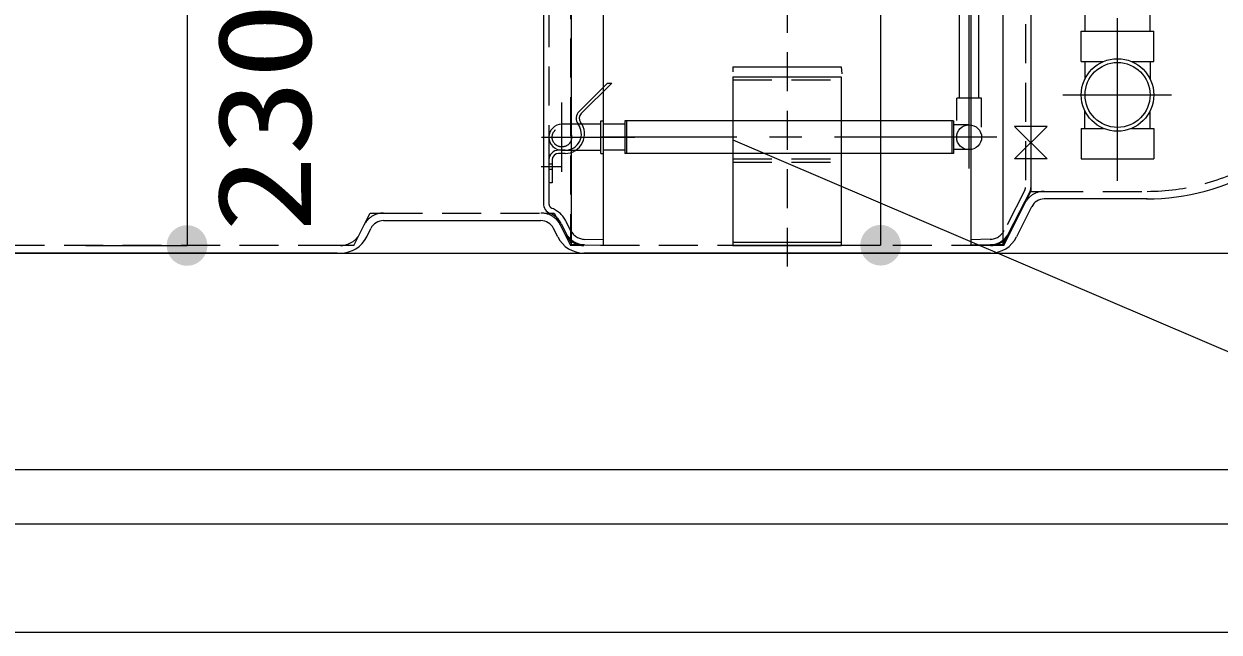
# Model space of a CAD drawing. Units: millimetres, scale not verified. Extents: x -23133 to 8910, y -6308 to 6308.
# Drawn here: x -4761 to -3657, y -4009 to -3447 of the extents above; entities that cross this region are included whole.
import ezdxf
from ezdxf.enums import TextEntityAlignment as Align

# ---------------------------------------------------------------- set-up
doc = ezdxf.new("R2010")
doc.units = ezdxf.units.MM
doc.header["$LTSCALE"] = 30
for name, pattern in [('CHAIN1', [8, 5, -1, 1, -1]), ('DASHED1', [1.8, 1.2, -0.6]), ('DOUBLE_CHAIN1', [8.8, 5, -1, 0.6, -0.6, 0.6, -1])]:
    doc.linetypes.add(name, pattern=pattern)
for name, color, linetype, lineweight in [('0-1_空気管', 3, 'Continuous', 25), ('0-3_躯体', 3, 'Continuous', 25), ('0-5_機器', 2, 'Continuous', 25), ('0-6_文字', 3, 'Continuous', 25), ('0-8_補助線', 3, 'Continuous', 25), ('0-D_07', 3, 'Continuous', 25), ('1-5_00クル-フ-6寸法', 132, 'Continuous', 25)]:
    doc.layers.add(name, color=color, linetype=linetype, lineweight=lineweight)
doc.styles.add('ＭＳ ゴシック', font='')
doc.styles.get('ＭＳ ゴシック').set_extended_font_data('MS Gothic')

msp = doc.modelspace()

# ---------------------------------------------------------------- linework, layer by layer
at = {"layer": '0-1_空気管', "linetype": 'DASHED1'}
for p, q in [((-3836.15, -1881.67), (-3836.15, -3598.52)), ((-4276.15, -1920.67), (-4276.15, -3613.1)), ((-4256.15, -2758.93), (-4256.15, -3647.65)), ((-3831.15, -2758.93), (-3831.15, -3601.93)), ((-3836.7, -3600.8), (-3855.81, -3638.09)), ((-3818.79, -3601.93), (-3723.71, -3601.93)), ((-3850.62, -3640.87), (-3836.68, -3612.98)), ((-4428.79, -3621.93), (-4280.27, -3621.93)), ((-4256.07, -3637.96), (-4260.22, -3629.65)), ((-4450.62, -3640.87), (-4446.68, -3632.99)), ((-4265.62, -3632.99), (-4261.68, -3640.87)), ((-4471.74, -3651.93), (-4823.79, -3651.93)), ((-3868.51, -3651.93), (-4243.79, -3651.93)), ((-4226.15, -3646.69), (-4243.05, -3646.25)), ((-3868.76, -3646.24), (-3886.15, -3646.7))]:
    msp.add_line(p, q, dxfattribs=at)
at = {"layer": '0-1_空気管'}
for p, q in [((-3831.15, -1881.67), (-3831.15, -3600.93)), ((-4226.15, -1909.49), (-4226.15, -3651.69)), ((-4281.15, -1920.67), (-4281.15, -3613.1)), ((-4255.18, -3646.85), (-4255.18, -2201.93)), ((-3856.77, -3650.93), (-3856.77, -2197.58)), ((-3846.15, -3571.93), (-3816.15, -3541.93)), ((-3816.15, -3571.93), (-3846.15, -3571.93)), ((-3851.36, -3640.37), (-3831.15, -3600.93)), ((-3830.42, -3616.11), (-3844.36, -3644)), ((-3723.71, -3608.93), (-3818.79, -3608.93)), ((-4428.79, -3628.93), (-4283.51, -3628.93)), ((-4444.36, -3644), (-4440.42, -3636.11)), ((-4267.94, -3644), (-4271.89, -3636.11)), ((-4264.7, -3631.88), (-4260.54, -3640.19)), ((-4243.18, -3651.24), (-4225.99, -3651.69)), ((-3868.63, -3651.24), (-3886.15, -3651.7)), ((-4471.74, -3658.93), (-4823.79, -3658.93)), ((-3868.51, -3658.93), (-4243.79, -3658.93))]:
    msp.add_line(p, q, dxfattribs=at)
at = {"layer": '0-1_空気管', "linetype": 'DOUBLE_CHAIN1'}
for p, q in [((-4446.68, -3632.99), (-4441.15, -3621.93)), ((-4441.15, -3621.93), (-4428.79, -3621.93)), ((-4280.27, -3621.93), (-4271.15, -3621.93)), ((-4271.15, -3621.93), (-4265.62, -3632.99)), ((-4456.15, -3651.93), (-4450.62, -3640.87)), ((-4261.68, -3640.87), (-4256.15, -3651.93)), ((-3856.77, -3650.93), (-3851.36, -3640.37)), ((-3856.15, -3651.93), (-3850.62, -3640.87)), ((-4456.15, -3651.93), (-4471.74, -3651.93)), ((-4246.58, -3651.93), (-4256.15, -3651.93)), ((-4243.18, -3651.24), (-4255.18, -3650.93)), ((-3856.77, -3650.93), (-3868.63, -3651.24)), ((-3856.15, -3651.93), (-3868.51, -3651.93))]:
    msp.add_line(p, q, dxfattribs=at)
at = {"layer": '0-1_空気管'}
for points in [[(-3886.15, -3651.7), (-3886.15, -1870.49), (-3840.89, -1871.67)], [(-3816.15, -3541.93), (-3846.15, -3541.93), (-3816.15, -3571.93)]]:
    msp.add_lwpolyline(points, dxfattribs=at)
at = {"layer": '0-1_空気管', "linetype": 'DOUBLE_CHAIN1'}
for points in [[(-3836.68, -3612.98), (-3831.15, -3601.93), (-3818.79, -3601.93)], [(-4260.54, -3640.19), (-4255.18, -3650.93), (-4255.18, -3646.85)]]:
    msp.add_lwpolyline(points, dxfattribs=at)
at = {"layer": '0-1_空気管'}
for centre, radius, start, end in [((-3724.29, -3402.93), 206, 270, 330.331), ((-3841.15, -3598.52), 10, 332.871, 0), ((-4271.15, -3613.1), 10, 180, 247.595), ((-3818.79, -3621.93), 13, 90, 153.435), ((-4428.79, -3641.93), 13, 90, 153.435), ((-4283.51, -3641.93), 13, 26.565, 90), ((-4282.59, -3640.83), 20, 26.565, 67.595), ((-4242.65, -3631.25), 20, 206.565, 268.5), ((-3869.16, -3631.25), 20, 271.5, 332.871), ((-4468.51, -3631.93), 27, 270, 333.435), ((-4243.79, -3631.93), 27, 206.565, 270), ((-3868.51, -3631.93), 27, 270, 333.435)]:
    msp.add_arc(centre, radius, start, end, dxfattribs=at)
at = {"layer": '0-1_空気管', "linetype": 'DASHED1'}
for centre, radius, start, end in [((-3723.71, -3401.93), 200, 270, 330), ((-3841.15, -3598.52), 5, 332.871, 0), ((-3818.79, -3621.93), 20, 90, 153.435), ((-4271.15, -3613.1), 5, 180, 247.595), ((-4282.59, -3640.83), 25, 26.565, 67.595), ((-4428.79, -3641.93), 20, 90, 153.435), ((-4283.51, -3641.93), 20, 26.565, 90), ((-4468.51, -3631.93), 20, 270, 333.435), ((-4243.79, -3631.93), 20, 206.565, 270), ((-4242.65, -3631.25), 15, 206.565, 268.5), ((-3869.16, -3631.25), 15, 271.5, 332.871), ((-3868.51, -3631.93), 20, 270, 333.435)]:
    msp.add_arc(centre, radius, start, end, dxfattribs=at)
at = {"layer": '0-3_躯体', "linetype": 'CHAIN1'}
for p, q in [((-3888.15, -3580.91), (-3888.15, -1882.43)), ((-3751.15, -3592.12), (-3751.15, -1950.25)), ((-4264.15, -3583.93), (-4264.15, -3519.93)), ((-3801.51, -3512.93), (-3701.34, -3512.93)), ((-4283.13, -3551.93), (-4228.15, -3551.93)), ((-3862.54, -3551.93), (-4228.15, -3551.93))]:
    msp.add_line(p, q, dxfattribs=at)
at = {"layer": '0-3_躯体'}
for p, q in [((-3781.15, -3453.93), (-3781.15, -2171.93)), ((-3721.15, -3453.93), (-3721.15, -2171.93)), ((-3897.15, -3515.93), (-3897.15, -2231.93)), ((-3879.15, -3515.93), (-3879.15, -2231.93)), ((-3784.65, -3453.93), (-3781.32, -3453.93)), ((-3784.65, -3482.02), (-3784.65, -3453.93)), ((-3781.15, -3453.93), (-3717.65, -3453.93)), ((-3784.65, -3482.02), (-3764.09, -3482.02)), ((-3781.32, -3482.02), (-3781.32, -3498.37)), ((-3721.15, -3482.02), (-3721.15, -3498.02)), ((-3876.65, -3515.93), (-3899.65, -3515.93)), ((-3899.65, -3536.39), (-3899.65, -3515.93)), ((-3876.65, -3542.51), (-3876.65, -3515.93)), ((-3781.32, -3543.83), (-3781.32, -3527.49)), ((-3721.15, -3543.83), (-3721.15, -3527.84)), ((-4228.15, -3539.93), (-4264.15, -3539.93)), ((-3902.65, -3536.93), (-4204.15, -3536.93)), ((-3904.15, -3536.93), (-3904.15, -3566.93)), ((-3902.65, -3536.93), (-3902.65, -3566.93)), ((-3888.15, -3540.43), (-3902.65, -3540.43)), ((-3784.65, -3543.83), (-3784.65, -3571.93)), ((-3784.65, -3543.83), (-3764.09, -3543.83)), ((-4264.15, -3563.93), (-4228.15, -3563.93)), ((-3888.15, -3563.43), (-3902.65, -3563.43)), ((-3902.65, -3566.93), (-4205.65, -3566.93)), ((-3784.65, -3571.93), (-3781.32, -3571.93)), ((-3781.15, -3571.93), (-3717.65, -3571.93))]:
    msp.add_line(p, q, dxfattribs=at)
for points in [[(-3738.22, -3482.02), (-3717.65, -3482.02), (-3717.65, -3453.93)], [(-3738.22, -3543.83), (-3717.65, -3543.83), (-3717.65, -3571.93)]]:
    msp.add_lwpolyline(points, dxfattribs=at)
for centre, radius in [((-3751.15, -3512.93), 33.5), ((-3751.15, -3512.93), 30), ((-3888.15, -3551.93), 11.5)]:
    msp.add_circle(centre, radius, dxfattribs=at)
at = {"layer": '0-3_躯体', "linetype": 'DASHED1'}
msp.add_circle((-4264.15, -3551.93), 9, dxfattribs=at)
at = {"layer": '0-3_躯体'}
msp.add_arc((-4264.15, -3551.93), 12, 90, 270, dxfattribs=at)
at = {"layer": '0-5_機器', "color": 3}
for p, q in [((-4222.15, -3501.93), (-4248.34, -3528.12)), ((-4228.15, -3566.93), (-4228.15, -3536.93)), ((-4206.15, -3539.93), (-4226.15, -3539.93)), ((-4204.15, -3536.93), (-4206.15, -3536.93)), ((-4206.15, -3536.93), (-4206.15, -3566.93)), ((-4204.15, -3566.93), (-4204.15, -3536.93)), ((-4261.15, -3563.93), (-4267.15, -3563.93)), ((-4206.15, -3563.93), (-4226.15, -3563.93)), ((-4276.15, -3572.93), (-4276.15, -3593.93)), ((-4273.15, -3572.93), (-4273.15, -3593.93)), ((-4261.15, -3566.93), (-4267.15, -3566.93)), ((-4228.15, -3566.93), (-4226.15, -3566.93)), ((-4204.15, -3566.93), (-4206.15, -3566.93)), ((-4273.15, -3593.93), (-4276.15, -3593.93))]:
    msp.add_line(p, q, dxfattribs=at)
at = {"layer": '0-5_機器', "color": 3, "linetype": 'CHAIN1'}
for p, q in [((-4235.55, -3551.93), (-4196.75, -3551.93)), ((-4283.25, -3578.93), (-4264.45, -3578.93))]:
    msp.add_line(p, q, dxfattribs=at)
at = {"layer": '0-5_機器', "color": 3, "linetype": 'DASHED1'}
for p, q in [((-4276.15, -3576.43), (-4273.15, -3576.43)), ((-4276.15, -3581.43), (-4273.15, -3581.43))]:
    msp.add_line(p, q, dxfattribs=at)
at = {"layer": '0-5_機器'}
for p, q in [((-6041.15, -3858.93), (-3141.15, -3858.93)), ((-6041.15, -3908.93), (-3141.15, -3908.93)), ((-6041.15, -4008.93), (-3141.15, -4008.93))]:
    msp.add_line(p, q, dxfattribs=at)
at = {"layer": '0-5_機器', "color": 3}
for points in [[(-4222.15, -3501.93), (-4218.15, -3501.93), (-4246.33, -3530.11)], [(-4228.15, -3536.93), (-4226.15, -3536.93), (-4226.15, -3566.93)]]:
    msp.add_lwpolyline(points, dxfattribs=at)
at = {"layer": '0-5_機器'}
msp.add_lwpolyline([(-5991.15, -3658.93), (-3191.15, -3658.93), (-3191.15, -3858.93)], dxfattribs=at)
at = {"layer": '0-5_機器', "color": 3}
for centre, radius, start, end in [((-4241.98, -3534.49), 9, 135, 216.993), ((-4242.08, -3534.35), 6, 135, 217.406), ((-4261.15, -3548.93), 18, 270, 37.406), ((-4261.15, -3548.93), 15, 270, 36.993), ((-4267.15, -3572.93), 9, 90, 180), ((-4267.15, -3572.93), 6, 90, 180)]:
    msp.add_arc(centre, radius, start, end, dxfattribs=at)
at = {"layer": '0-6_文字'}
msp.add_line((-4106.4, -3554.25), (-3064.03, -4000.1), dxfattribs=at)
at = {"layer": '0-8_補助線', "linetype": 'DOUBLE_CHAIN1'}
for p, q in [((-4106.17, -3486.93), (-4106.17, -3491.57)), ((-4106.17, -3486.93), (-4006.17, -3486.93)), ((-4006.17, -3486.93), (-4005.77, -3493.55))]:
    msp.add_line(p, q, dxfattribs=at)
at = {"layer": '0-8_補助線'}
for p, q in [((-4106.17, -3496.04), (-4006.17, -3496.04)), ((-4106.17, -3496.04), (-4106.17, -3651.93)), ((-4006.17, -3496.04), (-4006.17, -3651.93)), ((-4106.17, -3648.93), (-4006.17, -3648.93)), ((-4106.17, -3651.93), (-4006.17, -3651.93))]:
    msp.add_line(p, q, dxfattribs=at)
at = {"layer": '0-8_補助線', "linetype": 'DASHED1'}
for p, q in [((-4106.17, -3499.04), (-4006.17, -3499.04)), ((-4106.17, -3571.93), (-4006.17, -3571.93)), ((-4106.17, -3574.93), (-4006.17, -3574.93))]:
    msp.add_line(p, q, dxfattribs=at)
at = {"layer": '0-D_07', "linetype": 'DASHED1'}
msp.add_line((-4056.15, -1421.48), (-4056.15, -3688.95), dxfattribs=at)
at = {"layer": '1-5_00クル-フ-6寸法', "color": 4}
for p, q in [((-3969.87, -2201.93), (-3969.87, -3651.69)), ((-4610.25, -3421.93), (-4610.25, -3651.93)), ((-4703.79, -3651.93), (-4610.25, -3651.93)), ((-4089.87, -3651.69), (-3969.87, -3651.69))]:
    msp.add_line(p, q, dxfattribs=at)
at = {"layer": '1-5_00クル-フ-6寸法'}
for points in [[(-4610.25, -3651.93), (-4626.08, -3641.88), (-4624.69, -3639.98)], [(-4610.25, -3651.93), (-4624.69, -3639.98), (-4623.08, -3638.26)], [(-4610.25, -3651.93), (-4623.08, -3638.26), (-4621.27, -3636.76)], [(-4610.25, -3651.93), (-4621.27, -3636.76), (-4619.28, -3635.5)], [(-4610.25, -3651.93), (-4619.28, -3635.5), (-4617.15, -3634.5)], [(-4610.25, -3651.93), (-4617.15, -3634.5), (-4614.91, -3633.77)], [(-4610.25, -3651.93), (-4614.91, -3633.77), (-4612.6, -3633.33)], [(-4610.25, -3651.93), (-4612.6, -3633.33), (-4610.25, -3633.18)], [(-4610.25, -3651.93), (-4610.25, -3633.18), (-4607.9, -3633.33)], [(-4610.25, -3651.93), (-4607.9, -3633.33), (-4605.58, -3633.77)], [(-4610.25, -3651.93), (-4605.58, -3633.77), (-4603.34, -3634.5)], [(-4610.25, -3651.93), (-4603.34, -3634.5), (-4601.21, -3635.5)], [(-4610.25, -3651.93), (-4601.21, -3635.5), (-4599.22, -3636.76)], [(-4610.25, -3651.93), (-4599.22, -3636.76), (-4597.41, -3638.26)], [(-4610.25, -3651.93), (-4597.41, -3638.26), (-4595.8, -3639.98)], [(-4610.25, -3651.93), (-4595.8, -3639.98), (-4594.41, -3641.88)], [(-3969.87, -3651.69), (-3985.7, -3641.64), (-3984.32, -3639.74)], [(-3969.87, -3651.69), (-3984.32, -3639.74), (-3982.7, -3638.02)], [(-3969.87, -3651.69), (-3982.7, -3638.02), (-3980.89, -3636.52)], [(-3969.87, -3651.69), (-3980.89, -3636.52), (-3978.9, -3635.26)], [(-3969.87, -3651.69), (-3978.9, -3635.26), (-3976.77, -3634.25)], [(-3969.87, -3651.69), (-3976.77, -3634.25), (-3974.53, -3633.53)], [(-3969.87, -3651.69), (-3974.53, -3633.53), (-3972.22, -3633.08)], [(-3969.87, -3651.69), (-3972.22, -3633.08), (-3969.87, -3632.94)], [(-3969.87, -3651.69), (-3969.87, -3632.94), (-3967.52, -3633.08)], [(-3969.87, -3651.69), (-3967.52, -3633.08), (-3965.21, -3633.53)], [(-3969.87, -3651.69), (-3965.21, -3633.53), (-3962.97, -3634.25)], [(-3969.87, -3651.69), (-3962.97, -3634.25), (-3960.84, -3635.26)], [(-3969.87, -3651.69), (-3960.84, -3635.26), (-3958.85, -3636.52)], [(-3969.87, -3651.69), (-3958.85, -3636.52), (-3957.03, -3638.02)], [(-3969.87, -3651.69), (-3957.03, -3638.02), (-3955.42, -3639.74)], [(-3969.87, -3651.69), (-3955.42, -3639.74), (-3954.04, -3641.64)], [(-4610.25, -3651.93), (-4628.96, -3650.75), (-4628.66, -3648.42)], [(-4610.25, -3651.93), (-4628.96, -3653.11), (-4628.96, -3650.75)], [(-4610.25, -3651.93), (-4628.66, -3655.44), (-4628.96, -3653.11)], [(-4610.25, -3651.93), (-4628.66, -3648.42), (-4628.08, -3646.14)], [(-4610.25, -3651.93), (-4628.08, -3657.72), (-4628.66, -3655.44)], [(-4610.25, -3651.93), (-4628.08, -3646.14), (-4627.21, -3643.95)], [(-4610.25, -3651.93), (-4627.21, -3659.91), (-4628.08, -3657.72)], [(-4610.25, -3651.93), (-4627.21, -3643.95), (-4626.08, -3641.88)], [(-4610.25, -3651.93), (-4626.08, -3661.98), (-4627.21, -3659.91)], [(-4610.25, -3651.93), (-4624.69, -3663.88), (-4626.08, -3661.98)], [(-4610.25, -3651.93), (-4623.08, -3665.6), (-4624.69, -3663.88)], [(-4610.25, -3651.93), (-4621.27, -3667.1), (-4623.08, -3665.6)], [(-4610.25, -3651.93), (-4619.28, -3668.36), (-4621.27, -3667.1)], [(-4610.25, -3651.93), (-4617.15, -3669.36), (-4619.28, -3668.36)], [(-4610.25, -3651.93), (-4614.91, -3670.09), (-4617.15, -3669.36)], [(-4610.25, -3651.93), (-4612.6, -3670.53), (-4614.91, -3670.09)], [(-4610.25, -3651.93), (-4610.25, -3670.68), (-4612.6, -3670.53)], [(-4610.25, -3651.93), (-4594.41, -3641.88), (-4593.28, -3643.95)], [(-4610.25, -3651.93), (-4593.28, -3643.95), (-4592.41, -3646.14)], [(-4610.25, -3651.93), (-4592.41, -3646.14), (-4591.83, -3648.42)], [(-4610.25, -3651.93), (-4591.83, -3648.42), (-4591.53, -3650.75)], [(-4610.25, -3651.93), (-4591.53, -3650.75), (-4591.53, -3653.11)], [(-4610.25, -3651.93), (-4607.9, -3670.53), (-4610.25, -3670.68)], [(-4610.25, -3651.93), (-4605.58, -3670.09), (-4607.9, -3670.53)], [(-4610.25, -3651.93), (-4603.34, -3669.36), (-4605.58, -3670.09)], [(-4610.25, -3651.93), (-4601.21, -3668.36), (-4603.34, -3669.36)], [(-4610.25, -3651.93), (-4599.22, -3667.1), (-4601.21, -3668.36)], [(-4610.25, -3651.93), (-4597.41, -3665.6), (-4599.22, -3667.1)], [(-4610.25, -3651.93), (-4595.8, -3663.88), (-4597.41, -3665.6)], [(-4610.25, -3651.93), (-4594.41, -3661.98), (-4595.8, -3663.88)], [(-4610.25, -3651.93), (-4593.28, -3659.91), (-4594.41, -3661.98)], [(-4610.25, -3651.93), (-4592.41, -3657.72), (-4593.28, -3659.91)], [(-4610.25, -3651.93), (-4591.83, -3655.44), (-4592.41, -3657.72)], [(-4610.25, -3651.93), (-4591.53, -3653.11), (-4591.83, -3655.44)], [(-3969.87, -3651.69), (-3988.58, -3650.51), (-3988.29, -3648.17)], [(-3969.87, -3651.69), (-3988.58, -3652.86), (-3988.58, -3650.51)], [(-3969.87, -3651.69), (-3988.29, -3655.2), (-3988.58, -3652.86)], [(-3969.87, -3651.69), (-3988.29, -3648.17), (-3987.7, -3645.89)], [(-3969.87, -3651.69), (-3987.7, -3657.48), (-3988.29, -3655.2)], [(-3969.87, -3651.69), (-3987.7, -3645.89), (-3986.83, -3643.7)], [(-3969.87, -3651.69), (-3986.83, -3659.67), (-3987.7, -3657.48)], [(-3969.87, -3651.69), (-3986.83, -3643.7), (-3985.7, -3641.64)], [(-3969.87, -3651.69), (-3985.7, -3661.73), (-3986.83, -3659.67)], [(-3969.87, -3651.69), (-3984.32, -3663.64), (-3985.7, -3661.73)], [(-3969.87, -3651.69), (-3982.7, -3665.36), (-3984.32, -3663.64)], [(-3969.87, -3651.69), (-3980.89, -3666.86), (-3982.7, -3665.36)], [(-3969.87, -3651.69), (-3978.9, -3668.12), (-3980.89, -3666.86)], [(-3969.87, -3651.69), (-3976.77, -3669.12), (-3978.9, -3668.12)], [(-3969.87, -3651.69), (-3974.53, -3669.85), (-3976.77, -3669.12)], [(-3969.87, -3651.69), (-3972.22, -3670.29), (-3974.53, -3669.85)], [(-3969.87, -3651.69), (-3969.87, -3670.44), (-3972.22, -3670.29)], [(-3969.87, -3651.69), (-3954.04, -3641.64), (-3952.9, -3643.7)], [(-3969.87, -3651.69), (-3952.9, -3643.7), (-3952.04, -3645.89)], [(-3969.87, -3651.69), (-3952.04, -3645.89), (-3951.45, -3648.17)], [(-3969.87, -3651.69), (-3951.45, -3648.17), (-3951.16, -3650.51)], [(-3969.87, -3651.69), (-3951.16, -3650.51), (-3951.16, -3652.86)], [(-3969.87, -3651.69), (-3967.52, -3670.29), (-3969.87, -3670.44)], [(-3969.87, -3651.69), (-3965.21, -3669.85), (-3967.52, -3670.29)], [(-3969.87, -3651.69), (-3962.97, -3669.12), (-3965.21, -3669.85)], [(-3969.87, -3651.69), (-3960.84, -3668.12), (-3962.97, -3669.12)], [(-3969.87, -3651.69), (-3958.85, -3666.86), (-3960.84, -3668.12)], [(-3969.87, -3651.69), (-3957.03, -3665.36), (-3958.85, -3666.86)], [(-3969.87, -3651.69), (-3955.42, -3663.64), (-3957.03, -3665.36)], [(-3969.87, -3651.69), (-3954.04, -3661.73), (-3955.42, -3663.64)], [(-3969.87, -3651.69), (-3952.9, -3659.67), (-3954.04, -3661.73)], [(-3969.87, -3651.69), (-3952.04, -3657.48), (-3952.9, -3659.67)], [(-3969.87, -3651.69), (-3951.45, -3655.2), (-3952.04, -3657.48)], [(-3969.87, -3651.69), (-3951.16, -3652.86), (-3951.45, -3655.2)]]:
    msp.add_solid(points, dxfattribs=at)

# ---------------------------------------------------------------- texts
at = {"layer": '1-5_00クル-フ-6寸法', "color": 3, "style": 'ＭＳ ゴシック', "width": 1.2}
msp.add_text('230', height=86.66, rotation=90, dxfattribs=at).set_placement((-4469.84, -3639.79), align=Align.BOTTOM_LEFT)

doc.saveas('drawing.dxf')
